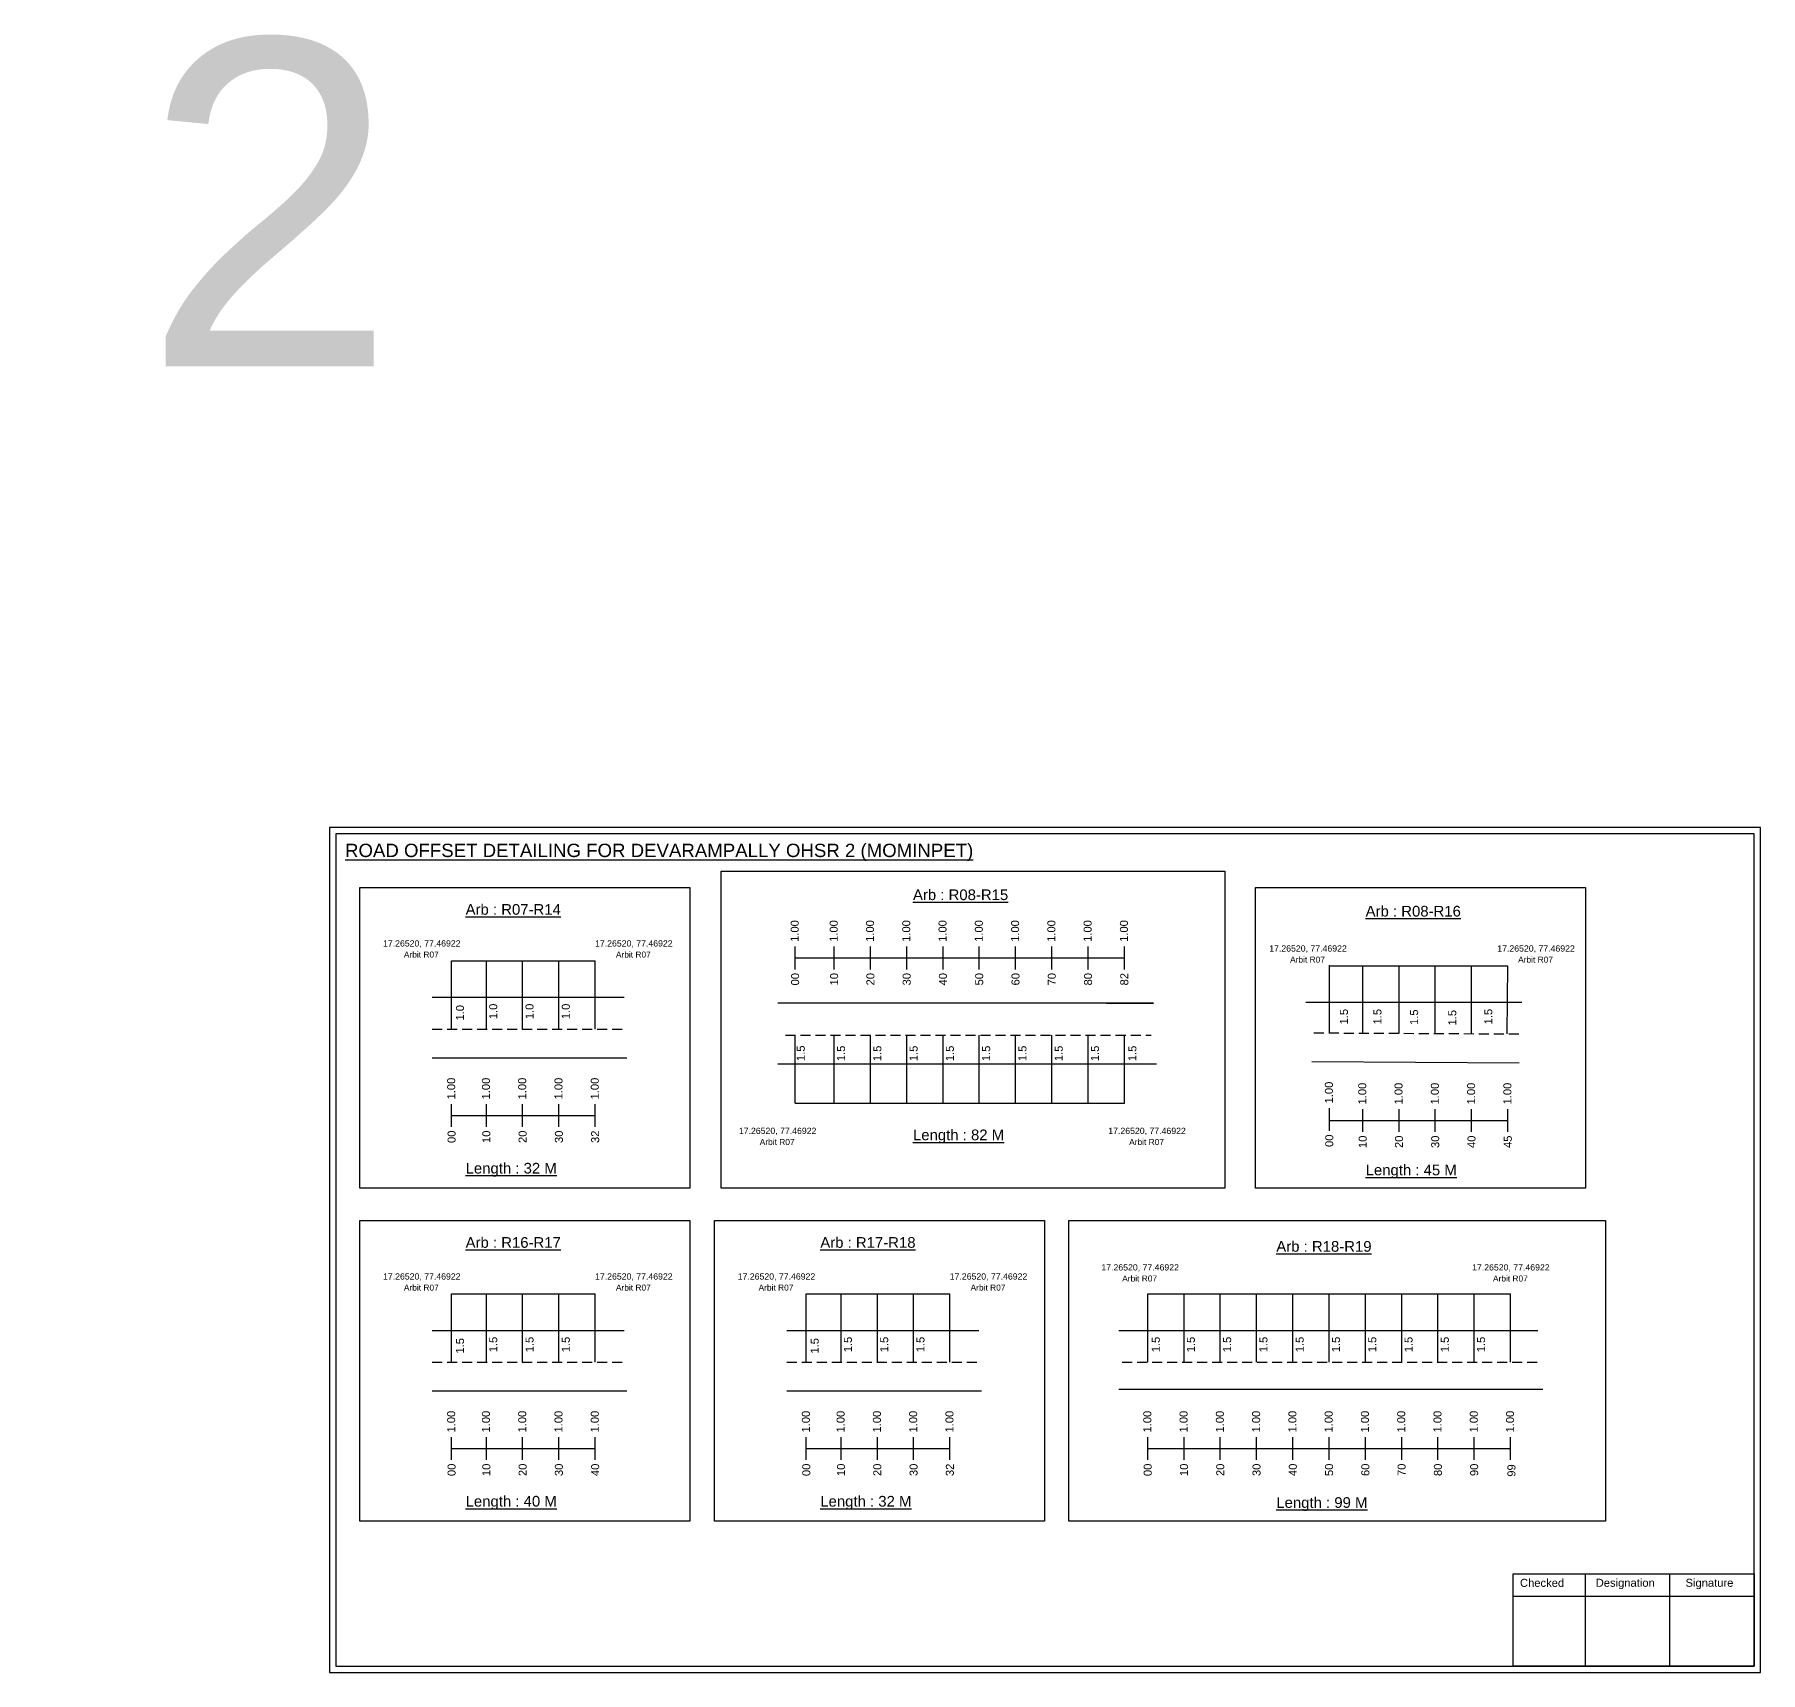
# Model space of a CAD drawing. Header units: inches. Extents: x 264 to 4896, y 229 to 3306.
# Drawn here: x 2207 to 2854, y 229 to 843 of the extents above; entities that cross this region are included whole.
import ezdxf

# ---------------------------------------------------------------- set-up
doc = ezdxf.new("R2010")
doc.units = ezdxf.units.IN
doc.header["$MEASUREMENT"] = 0
doc.linetypes.add('DASHED2', pattern=[0.375, 0.25, -0.125])
doc.layers.add('PDF_Geometry', color=7, linetype='Continuous')
doc.layers.add('PDF_Text', color=5, linetype='Continuous')
doc.styles.add('PDF Arial', font='arial.ttf')
doc.styles.get("Standard").update_dxf_attribs({"font": 'arial.ttf'})

msp = doc.modelspace()

# ---------------------------------------------------------------- linework, layer by layer
at = {"color": 217, "true_color": 0x93278f}
for p, q in [((2492.38, 492.3), (2492.38, 500.86)), ((2507.01, 492.3), (2507.01, 500.86)), ((2520.61, 492.3), (2520.61, 500.86)), ((2534.21, 492.3), (2534.21, 500.86)), ((2547.81, 492.3), (2547.81, 500.86)), ((2561.41, 492.3), (2561.41, 500.86)), ((2575.01, 492.3), (2575.01, 500.86)), ((2588.61, 492.3), (2588.61, 500.86)), ((2602.21, 492.3), (2602.21, 500.86)), ((2615.81, 492.3), (2615.81, 500.86)), ((2492.38, 496.58), (2615.81, 496.65)), ((2363.58, 433.25), (2363.58, 441.8)), ((2376.61, 433.25), (2376.61, 441.8)), ((2390.21, 433.25), (2390.21, 441.8)), ((2403.81, 433.25), (2403.81, 441.8)), ((2417.41, 433.25), (2417.41, 441.8)), ((2692.65, 431.76), (2692.65, 440.31)), ((2363.58, 437.52), (2417.41, 437.53)), ((2692.65, 435.64), (2759.58, 435.65)), ((2705.18, 431.37), (2705.18, 439.93)), ((2718.78, 431.37), (2718.78, 439.93)), ((2732.38, 431.37), (2732.38, 439.93)), ((2745.98, 431.37), (2745.98, 439.93)), ((2759.58, 431.37), (2759.58, 439.93)), ((2363.58, 308.41), (2363.58, 316.96)), ((2363.58, 312.68), (2417.41, 312.69)), ((2376.61, 308.41), (2376.61, 316.96)), ((2390.21, 308.41), (2390.21, 316.96)), ((2403.81, 308.41), (2403.81, 316.96)), ((2417.41, 308.41), (2417.41, 316.96)), ((2496.56, 308.41), (2496.56, 316.96)), ((2496.56, 312.68), (2550.39, 312.69)), ((2509.59, 308.41), (2509.59, 316.96)), ((2523.19, 308.41), (2523.19, 316.96)), ((2536.79, 308.41), (2536.79, 316.96)), ((2550.39, 308.41), (2550.39, 316.96)), ((2624.57, 308.41), (2624.57, 316.96)), ((2624.57, 312.68), (2760.57, 312.7)), ((2638.17, 308.41), (2638.17, 316.96)), ((2651.77, 308.41), (2651.77, 316.96)), ((2665.37, 308.41), (2665.37, 316.96)), ((2678.97, 308.41), (2678.97, 316.96)), ((2692.57, 308.41), (2692.57, 316.96)), ((2706.17, 308.41), (2706.17, 316.96)), ((2719.77, 308.41), (2719.77, 316.96)), ((2733.37, 308.41), (2733.37, 316.96)), ((2746.97, 308.41), (2746.97, 316.96)), ((2760.57, 308.41), (2760.57, 316.96))]:
    msp.add_line(p, q, dxfattribs=at)
at = {"color": 5}
for p, q in [((2363.58, 495.48), (2417.41, 495.48)), ((2692.65, 493.6), (2759.58, 493.6)), ((2492.38, 442.16), (2615.81, 442.16)), ((2363.58, 370.64), (2417.41, 370.64)), ((2496.56, 370.64), (2550.39, 370.64)), ((2624.57, 370.64), (2760.57, 370.64))]:
    msp.add_line(p, q, dxfattribs=at)
for p, q in [((2363.58, 469.95), (2363.58, 495.48)), ((2376.61, 469.95), (2376.61, 495.48)), ((2390.21, 469.95), (2390.21, 495.48)), ((2403.81, 469.95), (2403.81, 495.48)), ((2417.41, 469.95), (2417.41, 495.48)), ((2692.65, 468.37), (2692.65, 493.91)), ((2705.18, 468.32), (2705.18, 493.6)), ((2718.78, 468.27), (2718.78, 493.6)), ((2732.38, 468.33), (2732.38, 493.6)), ((2745.98, 468.07), (2745.98, 493.6)), ((2759.35, 468.1), (2759.58, 493.6)), ((2356.23, 481.83), (2428.27, 481.83)), ((2626.69, 479.58), (2485.82, 479.58)), ((2609.06, 479.58), (2626.69, 479.58)), ((2764.82, 479.93), (2683.87, 479.93)), ((2492.38, 442.16), (2492.38, 467.7)), ((2507.01, 442.16), (2507.01, 467.7)), ((2520.61, 442.16), (2520.61, 467.7)), ((2534.21, 442.16), (2534.21, 467.7)), ((2547.81, 442.16), (2547.81, 467.7)), ((2561.41, 442.16), (2561.41, 467.7)), ((2575.01, 442.16), (2575.01, 467.7)), ((2588.61, 442.16), (2588.61, 467.7)), ((2602.21, 442.16), (2602.21, 467.7)), ((2615.81, 442.16), (2615.81, 467.7)), ((2356.23, 459.14), (2429.27, 459.14)), ((2485.82, 456.89), (2517.94, 456.89)), ((2517.94, 456.89), (2627.81, 456.89)), ((2686.08, 457.73), (2763.81, 457.3)), ((2363.58, 345.11), (2363.58, 370.64)), ((2376.61, 345.11), (2376.61, 370.64)), ((2390.21, 345.11), (2390.21, 370.64)), ((2403.81, 345.11), (2403.81, 370.64)), ((2417.41, 345.11), (2417.41, 370.64)), ((2496.56, 345.11), (2496.56, 370.64)), ((2509.59, 345.11), (2509.59, 370.64)), ((2523.19, 345.11), (2523.19, 370.64)), ((2536.79, 345.11), (2536.79, 370.64)), ((2550.39, 345.11), (2550.39, 370.64)), ((2624.57, 345.11), (2624.57, 370.64)), ((2638.17, 345.11), (2638.17, 370.64)), ((2651.77, 345.11), (2651.77, 370.64)), ((2665.37, 345.11), (2665.37, 370.64)), ((2678.97, 345.11), (2678.97, 370.64)), ((2692.57, 345.11), (2692.57, 370.64)), ((2706.17, 345.11), (2706.17, 370.64)), ((2719.77, 345.11), (2719.77, 370.64)), ((2733.37, 345.11), (2733.37, 370.64)), ((2746.97, 345.11), (2746.97, 370.64)), ((2760.57, 345.11), (2760.57, 370.64)), ((2356.23, 356.99), (2428.27, 356.99)), ((2489.21, 356.99), (2561.25, 356.99)), ((2613.7, 356.99), (2770.85, 356.99)), ((2356.23, 334.3), (2429.27, 334.3)), ((2489.21, 334.3), (2562.25, 334.3)), ((2772.67, 334.8), (2613.7, 334.8))]:
    msp.add_line(p, q)
at = {"linetype": 'DASHED2', "ltscale": 15}
for p, q in [((2356.23, 469.95), (2428.77, 469.95)), ((2488.79, 467.7), (2625.84, 467.7)), ((2686.8, 468.51), (2765.08, 468.1)), ((2356.23, 345.11), (2428.77, 345.11)), ((2489.21, 345.11), (2561.75, 345.11)), ((2614.97, 345.11), (2770.85, 345.11))]:
    msp.add_line(p, q, dxfattribs=at)
for points in [[(2464.6, 529.11), (2653.53, 529.11), (2653.53, 410.28), (2464.6, 410.28)], [(2329.12, 522.96), (2452.92, 522.96), (2452.92, 410.28), (2329.12, 410.28)], [(2664.95, 522.96), (2788.75, 522.96), (2788.75, 410.28), (2664.95, 410.28)], [(2329.12, 398.12), (2452.92, 398.12), (2452.92, 285.44), (2329.12, 285.44)], [(2462.1, 398.12), (2585.9, 398.12), (2585.9, 285.44), (2462.1, 285.44)], [(2594.98, 398.12), (2796.22, 398.12), (2796.22, 285.44), (2594.98, 285.44)]]:
    msp.add_lwpolyline(points, close=True)
at = {"layer": 'PDF_Geometry'}
for points in [[(2317.82, 545.47), (2317.82, 228.76), (2854.3, 228.76), (2854.3, 545.47)], [(2320.15, 543.14), (2320.15, 231.18), (2851.88, 231.18), (2851.88, 543.14)]]:
    msp.add_lwpolyline(points, close=True, dxfattribs=at)
at = {"layer": 'PDF_Geometry', "color": 242, "true_color": 0xcc1f26}
msp.add_lwpolyline([(2851.88, 231.09), (2761.53, 231.09), (2761.53, 265.7), (2851.88, 265.7)], close=True, dxfattribs=at)
for points in [[(2788.52, 265.7), (2788.52, 231.09)], [(2820.24, 265.7), (2820.24, 231.09)], [(2761.53, 257.32), (2851.88, 257.32)]]:
    msp.add_lwpolyline(points, dxfattribs=at)

# ---------------------------------------------------------------- texts
msp.add_text('DEVARAMPALLY 2', height=122.5352).set_placement((820.85, 718.35))
at = {"color": 242, "true_color": 0xcd2027}
for s, height, p in [('%%UROAD OFFSET DETAILING FOR DEVARAMPALLY OHSR 2 (MOMINPET)', 5, (2323.6, 534.4)), ('%%UArb : R08-R15', 4, (2536.55, 518.27)), ('%%UArb : R07-R14', 4, (2368.82, 512.78)), ('%%UArb : R08-R16', 4, (2706.26, 512.11)), ('%%ULength : 82 M', 4, (2536.55, 428.27)), ('%%ULength : 32 M', 4, (2368.82, 415.78)), ('%%ULength : 45 M', 4, (2706.26, 415.11)), ('%%UArb : R16-R17', 4, (2368.82, 387.94)), ('%%UArb : R17-R18', 4, (2501.8, 387.94)), ('%%UArb : R18-R19', 4, (2672.77, 386.46)), ('%%ULength : 40 M', 4, (2368.82, 290.94)), ('%%ULength : 32 M', 4, (2501.8, 290.94)), ('%%ULength : 99 M', 4, (2672.77, 290.46))]:
    msp.add_text(s, height=height, dxfattribs=at).set_placement(p)
at = {"color": 217, "true_color": 0x93278f}
for s, p in [('1.00', (2493.7, 502.6)), ('1.00', (2508.33, 502.6)), ('1.00', (2521.93, 502.6)), ('1.00', (2535.53, 502.6)), ('1.00', (2549.13, 502.6)), ('1.00', (2562.73, 502.6)), ('1.00', (2576.33, 502.6)), ('1.00', (2589.93, 502.6)), ('1.00', (2603.53, 502.6)), ('1.00', (2617.13, 502.6)), ('00', (2493.85, 486.28)), ('10', (2508.48, 486.28)), ('20', (2522.08, 486.28)), ('30', (2535.68, 486.28)), ('40', (2549.28, 486.28)), ('50', (2562.88, 486.28)), ('60', (2576.48, 486.28)), ('70', (2590.08, 486.28)), ('80', (2603.68, 486.28)), ('82', (2617.28, 486.28)), ('1.00', (2364.91, 443.54)), ('1.00', (2377.94, 443.54)), ('1.00', (2391.54, 443.54)), ('1.00', (2405.14, 443.54)), ('1.00', (2418.74, 443.54)), ('1.00', (2693.98, 442.05)), ('1.00', (2706.5, 441.66)), ('1.00', (2720.1, 441.66)), ('1.00', (2733.7, 441.66)), ('1.00', (2747.3, 441.66)), ('1.00', (2760.9, 441.66)), ('00', (2365.06, 427.22)), ('10', (2378.09, 427.22)), ('20', (2391.69, 427.22)), ('30', (2405.29, 427.22)), ('32', (2418.89, 427.22)), ('00', (2694.13, 425.73)), ('10', (2706.65, 425.34)), ('20', (2720.25, 425.34)), ('30', (2733.85, 425.34)), ('40', (2747.45, 425.34)), ('45', (2761.05, 425.34)), ('1.00', (2364.91, 318.7)), ('1.00', (2377.94, 318.7)), ('1.00', (2391.54, 318.7)), ('1.00', (2405.14, 318.7)), ('1.00', (2418.74, 318.7)), ('1.00', (2497.89, 318.7)), ('1.00', (2510.92, 318.7)), ('1.00', (2524.52, 318.7)), ('1.00', (2538.12, 318.7)), ('1.00', (2551.72, 318.7)), ('1.00', (2625.9, 318.7)), ('1.00', (2639.5, 318.7)), ('1.00', (2653.1, 318.7)), ('1.00', (2666.7, 318.7)), ('1.00', (2680.3, 318.7)), ('1.00', (2693.9, 318.7)), ('1.00', (2707.5, 318.7)), ('1.00', (2721.1, 318.7)), ('1.00', (2734.7, 318.7)), ('1.00', (2748.3, 318.7)), ('1.00', (2761.9, 318.7)), ('00', (2365.06, 302.38)), ('10', (2378.09, 302.38)), ('20', (2391.69, 302.38)), ('30', (2405.29, 302.38)), ('40', (2418.89, 302.38)), ('00', (2498.04, 302.38)), ('10', (2511.07, 302.38)), ('20', (2524.67, 302.38)), ('30', (2538.27, 302.38)), ('32', (2551.87, 302.38)), ('00', (2626.05, 302.38)), ('10', (2639.65, 302.38)), ('20', (2653.25, 302.38)), ('30', (2666.85, 302.38)), ('40', (2680.45, 302.38)), ('50', (2694.05, 302.38)), ('60', (2707.65, 302.38)), ('70', (2721.25, 302.38)), ('80', (2734.85, 302.38)), ('90', (2748.45, 302.38)), ('99', (2762.42, 302.13))]:
    msp.add_text(s, height=3, rotation=90, dxfattribs=at).set_placement(p)
at = {"color": 5}
for s, height, p in [('17.26520, 77.46922', 2.34, (2337.85, 500.87)), ('Arbit R07', 2.246, (2345.67, 496.74)), ('17.26520, 77.46922', 2.34, (2417.35, 500.87)), ('Arbit R07', 2.246, (2425.17, 496.74)), ('17.26520, 77.46922', 2.34, (2670.11, 498.97)), ('17.26520, 77.46922', 2.34, (2755.61, 498.97)), ('Arbit R07', 2.246, (2677.93, 494.84)), ('Arbit R07', 2.246, (2763.43, 494.84)), ('17.26520, 77.46922', 2.34, (2471.27, 430.61)), ('Arbit R07', 2.246, (2479.09, 426.48)), ('17.26520, 77.46922', 2.34, (2609.77, 430.61)), ('Arbit R07', 2.246, (2617.59, 426.48)), ('17.26520, 77.46922', 2.34, (2607.17, 379.44)), ('17.26520, 77.46922', 2.34, (2746.17, 379.44)), ('17.26520, 77.46922', 2.34, (2337.85, 376.03)), ('17.26520, 77.46922', 2.34, (2417.35, 376.03)), ('17.26520, 77.46922', 2.34, (2470.83, 376.03)), ('17.26520, 77.46922', 2.34, (2550.33, 376.03)), ('Arbit R07', 2.246, (2614.99, 375.31)), ('Arbit R07', 2.246, (2753.99, 375.31)), ('Arbit R07', 2.246, (2345.67, 371.9)), ('Arbit R07', 2.246, (2425.17, 371.9)), ('Arbit R07', 2.246, (2478.65, 371.9)), ('Arbit R07', 2.246, (2558.15, 371.9))]:
    msp.add_text(s, height=height, dxfattribs=at).set_placement(p)
for s, p in [('1.0', (2380.68, 473.62)), ('1.0', (2394.28, 473.62)), ('1.0', (2407.88, 473.62)), ('1.0', (2368.21, 473.12)), ('1.5', (2699.61, 471.65)), ('1.5', (2712.19, 471.65)), ('1.5', (2725.93, 471.46)), ('1.5', (2740.24, 471.27)), ('1.5', (2753.76, 471.68)), ('1.5', (2495.98, 457.94)), ('1.5', (2511.08, 457.89)), ('1.5', (2524.68, 457.89)), ('1.5', (2538.28, 457.89)), ('1.5', (2551.88, 457.89)), ('1.5', (2565.48, 457.89)), ('1.5', (2579.08, 457.89)), ('1.5', (2592.68, 457.89)), ('1.5', (2606.28, 457.89)), ('1.5', (2620.3, 457.89)), ('1.5', (2368.21, 348.28)), ('1.5', (2380.68, 348.78)), ('1.5', (2394.28, 348.78)), ('1.5', (2407.88, 348.78)), ('1.5', (2501.19, 348.28)), ('1.5', (2513.66, 348.78)), ('1.5', (2527.26, 348.78)), ('1.5', (2540.86, 348.78)), ('1.5', (2629.08, 348.78)), ('1.5', (2642.24, 348.78)), ('1.5', (2655.84, 348.78)), ('1.5', (2669.44, 348.78)), ('1.5', (2683.04, 348.78)), ('1.5', (2696.64, 348.78)), ('1.5', (2710.24, 348.78)), ('1.5', (2723.84, 348.78)), ('1.5', (2737.44, 348.78)), ('1.5', (2751.04, 348.78))]:
    msp.add_text(s, height=3, rotation=90).set_placement(p)
at = {"layer": 'PDF_Text', "color": 7, "attachment_point": 7, "style": 'PDF Arial'}
for s, insert, char_height in [('Checked', (2764.14, 260.81), 3.001), ('Designation', (2792.52, 259.98), 3.0006), ('Signature', (2826.2, 259.98), 3.001)]:
    msp.add_mtext(s, dxfattribs=dict(at, insert=insert, char_height=char_height))

doc.saveas('drawing.dxf')
